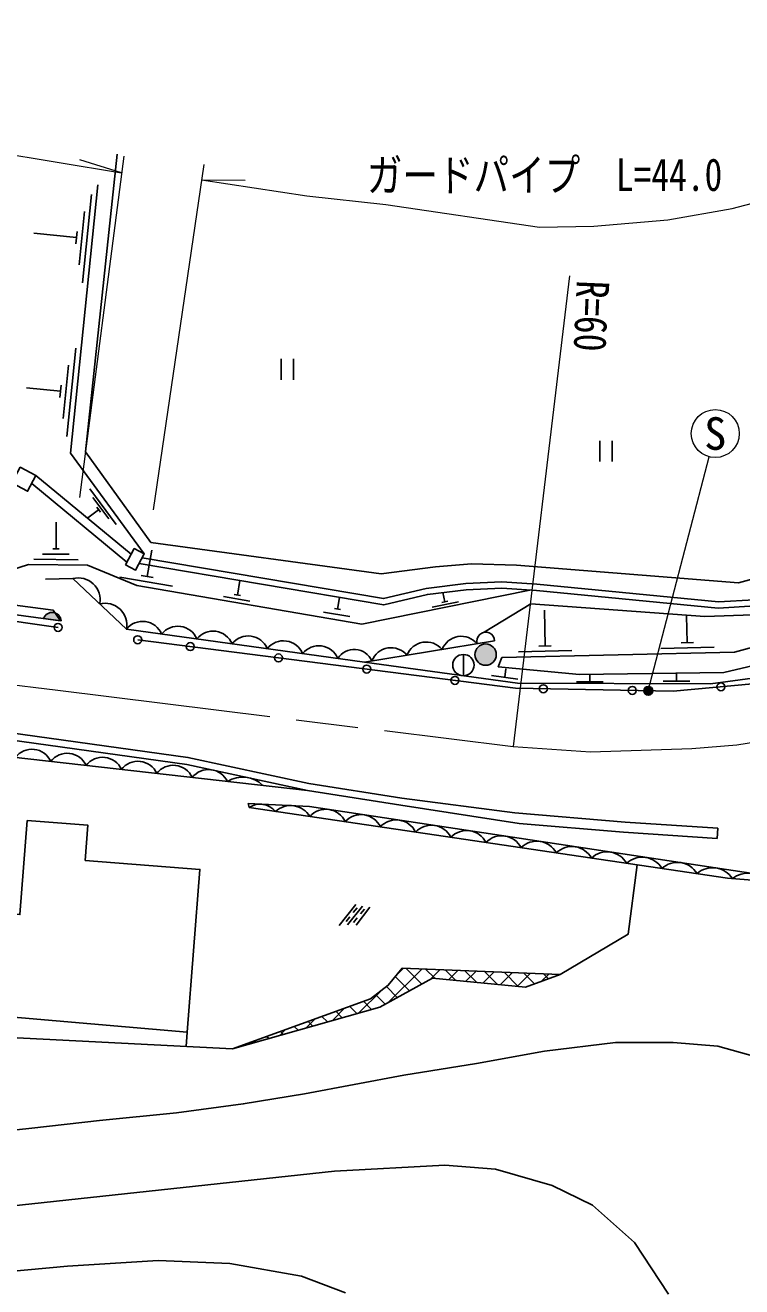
# Model space of a CAD drawing. Units: millimetres at full size, sheet at 1:1000; details may follow other scales. Extents: x 40000 to 680000, y 20000 to 380000.
# Drawn here: x 476644 to 516930, y 240286 to 311267 of the extents above; entities that cross this region are included whole.
import ezdxf
from ezdxf.enums import TextEntityAlignment as Align

# ---------------------------------------------------------------- set-up
doc = ezdxf.new("R2010")
doc.units = ezdxf.units.MM
doc.header["$LTSCALE"] = 1000
doc.linetypes.add('CHAIN', pattern=[18.5, 12, -1.5, 3.5, -1.5])
for name, color, linetype, lineweight in [('M-BGD', 7, 'Continuous', 25), ('M-BMK', 2, 'CHAIN', 13), ('M-STR-HTXT', 7, 'Continuous', 13), ('M-STR-STRC', 7, 'Continuous', 25)]:
    doc.layers.add(name, color=color, linetype=linetype, lineweight=lineweight)
doc.styles.add('ＭＳ ゴシック', font='')
doc.styles.get('ＭＳ ゴシック').set_extended_font_data('MS Gothic')

msp = doc.modelspace()

# ---------------------------------------------------------------- hatches: boundary and pattern name
at = {"layer": 'M-BGD'}
for points in [[(477677, 277889, -0.82183), (478659, 277757)], [(501928, 275858, -0.41421), (502528, 276458, -0.41421), (503128, 275858, -1)]]:
    msp.add_hatch(color=256, dxfattribs=at).paths.add_polyline_path(points)
at = {"layer": 'M-STR-STRC'}
msp.add_hatch(color=256, dxfattribs=at).paths.add_polyline_path([(511890, 273943, -1), (511456, 273694, -0.41421), (511549, 274035, -0.41421)])

# ---------------------------------------------------------------- linework, layer by layer
at = {"layer": 'M-BGD'}
for p, q in [((479862, 296768), (480373, 301742)), ((479666, 297793), (479973, 300778)), ((479521, 299316), (477117, 299563)), ((479485, 298968), (479557, 299664)), ((478973, 288122), (479484, 293096)), ((491024, 292496), (491024, 291322)), ((491724, 292496), (491724, 291322)), ((478777, 289147), (479084, 292132)), ((478632, 290670), (476721, 290867)), ((478596, 290322), (478668, 291018)), ((508951, 287889), (508951, 286715)), ((509651, 287889), (509651, 286715)), ((477008, 285475), (482360, 281048)), ((477247, 285926), (482599, 281499)), ((481752, 283172), (480273, 285188)), ((481335, 283487), (480448, 284697)), ((480771, 284003), (480166, 283559)), ((480874, 283862), (480667, 284144)), ((478374, 281805), (478386, 283305)), ((478199, 281807), (478549, 281804)), ((477119, 281216), (479618, 281195)), ((477621, 281512), (479121, 281499)), ((483500, 280251), (483753, 281729)), ((477785, 280099), (479322, 280131)), ((481971, 280208), (484928, 279702)), ((483155, 280310), (483845, 280192)), ((488569, 279201), (488709, 280019)), ((487794, 279121), (489273, 278868)), ((488397, 279231), (488742, 279172)), ((494197, 278421), (494308, 279071)), ((500234, 278827), (500129, 279343)), ((493408, 278252), (494886, 277999)), ((494025, 278451), (494370, 278392)), ((499529, 278531), (500999, 278830)), ((500062, 278793), (500405, 278862)), ((505873, 276346), (505838, 278360)), ((477677, 277889), (478659, 277757)), ((513866, 276530), (513832, 278030)), ((505523, 276338), (506223, 276354)), ((512374, 276196), (515373, 276265)), ((513516, 276522), (514216, 276538)), ((501278, 275863), (501278, 274663)), ((504380, 276011), (507379, 276080)), ((503603, 274585), (503669, 275060)), ((508395, 274326), (508396, 274739)), ((513269, 274367), (513270, 274814)), ((502860, 274688), (504346, 274482)), ((507645, 274329), (509145, 274324)), ((512519, 274369), (514019, 274365)), ((489226, 267255), (489175, 267472)), ((515549, 265505), (515588, 266084)), ((494285, 260617), (495232, 261790)), ((494769, 260646), (495598, 261702)), ((495086, 261338), (495304, 261608)), ((495252, 260636), (496022, 261652)), ((495495, 261271), (495712, 261541)), ((494681, 260836), (494899, 261106)), ((495097, 260779), (495315, 261049)), ((498933, 258164), (497062, 256292)), ((498248, 256942), (497450, 257740)), ((497913, 258204), (497452, 257743)), ((498933, 257318), (498052, 258198)), ((499667, 257644), (499157, 258155)), ((499954, 258123), (499409, 257579)), ((500842, 257530), (500261, 258111)), ((500974, 258083), (500459, 257567)), ((502017, 257416), (501365, 258068)), ((501995, 258043), (501425, 257473)), ((503015, 258003), (502392, 257379)), ((503192, 257301), (502469, 258024)), ((504035, 257962), (503358, 257285)), ((504367, 257187), (503573, 257981)), ((505056, 257922), (504325, 257191)), ((505280, 257335), (504678, 257937)), ((506076, 257882), (505670, 257475)), ((506060, 257616), (505782, 257893)), ((496672, 256963), (495401, 255692)), ((497563, 256567), (496954, 257176)), ((496114, 255894), (495658, 256350)), ((496878, 256191), (496349, 256719)), ((494622, 255973), (493918, 255270)), ((494462, 255425), (494103, 255784)), ((495288, 255659), (494880, 256067)), ((491985, 254720), (491770, 254935)), ((492953, 255366), (492436, 254848)), ((492811, 254955), (492548, 255218)), ((493637, 255190), (493325, 255501)), ((485752, 254616), (485689, 253806)), ((489617, 254151), (489471, 254004)), ((490334, 254250), (490215, 254368)), ((491285, 254758), (490953, 254426)), ((491159, 254485), (490993, 254651)), ((488682, 253780), (488660, 253802)), ((489508, 254015), (489438, 254085))]:
    msp.add_line(p, q, dxfattribs=at)
for points in [[(481806, 304014), (480037, 287269), (483713, 282168), (496660, 280391), (499708, 280785), (501744, 280962), (504262, 280882), (516739, 279897), (525938, 282404), (530202, 284258)], [(483334, 281522), (479179, 287189), (480731, 302284)], [(421155, 292534), (421854, 291439), (429608, 287345), (430753, 285430), (436429, 284083), (442664, 282967), (450636, 281674), (463225, 279834), (478632, 277760)], [(478632, 277760), (478216, 278354), (468787, 279588), (453291, 281835), (443419, 283452), (436023, 284838), (431181, 286151), (430060, 287590), (421633, 291786)], [(431020, 285101), (435870, 283883), (442368, 282684), (454317, 280843), (478487, 277388)], [(495717, 275434), (504319, 274244), (515169, 274211), (517817, 274571), (524924, 276524), (530563, 278289), (532530, 282675), (531528, 283657)], [(416889, 282143), (427018, 278918), (433262, 277360), (443528, 274992), (448533, 273901), (456834, 273157), (469424, 271942), (474011, 271309), (485720, 269675), (492515, 268206), (497756, 267377), (504418, 266360), (510282, 265870), (515549, 265515)], [(417532, 282358), (427127, 279303), (433356, 277749), (443616, 275382), (448594, 274297), (456871, 273555), (469471, 272339), (474066, 271705), (485790, 270069), (492589, 268600), (497813, 267773), (504168, 266944), (510372, 266436), (515588, 266084)], [(483045, 280979), (496799, 278649), (499252, 279238), (501438, 279500), (503442, 279594), (505383, 279466), (515610, 278475), (517685, 278599), (526453, 281112)], [(483218, 281304), (496786, 279006), (499190, 279583), (501409, 279849), (503446, 279945), (505411, 279815), (515616, 278826), (517626, 278946), (526362, 281450)], [(475712, 280576), (476833, 280919), (480153, 280890), (482914, 279742), (495577, 277576), (505010, 279490)], [(502449, 277111), (505078, 278721), (514847, 278001), (517561, 278086), (526560, 280711)], [(479322, 280131), (482331, 277286), (495717, 275434), (503029, 276626)], [(482965, 276687), (504207, 273966), (513080, 273791), (517527, 274207), (530254, 277805)], [(448533, 273901), (459234, 271980), (492515, 268206)], [(489175, 267472), (492627, 267308), (508625, 264881), (522902, 262736)], [(489226, 267255), (516131, 263281), (522902, 262736), (525917, 260182), (527480, 254700), (528575, 241455)], [(488302, 253672), (496577, 256026), (499550, 257656), (504762, 257148), (506727, 257856), (510536, 260117), (511054, 264031)], [(473225, 254450), (488302, 253672), (496050, 256493), (497056, 257252), (497828, 258207), (506727, 257856)], [(472670, 248740), (477010, 249210), (480825, 249639), (485144, 250067), (488902, 250575), (492338, 251151), (497937, 252187), (502007, 252856), (505843, 253545), (509831, 254024), (513077, 254024), (515577, 253817), (517661, 253234)], [(457712, 239701), (459226, 240616), (461429, 241722), (463108, 242390), (465428, 243163), (467713, 243692), (474382, 244665), (494041, 246782), (500230, 247130), (503087, 246896), (506265, 245985), (508541, 244873), (510894, 242779), (512816, 239861)], [(466975, 239653), (472313, 240818), (479026, 241438), (484109, 241762), (488142, 241601), (492167, 240880), (494658, 239946)]]:
    msp.add_lwpolyline(points, dxfattribs=at)
for points in [[(475895, 285512), (476778, 285043), (477247, 285926), (476364, 286395)], [(482287, 280911), (482851, 280612), (483334, 281522), (482770, 281821)], [(503445, 275689), (516514, 275991), (528806, 279333), (530681, 281713), (531197, 281507), (529679, 278727), (522913, 276502), (515915, 274854), (507803, 274730), (503239, 275169)], [(461913, 264768), (473039, 264788), (473045, 261511), (476345, 261224), (476757, 266520), (480168, 266254), (480014, 264272), (486464, 263770), (485752, 254616), (472944, 255721), (472944, 258863), (461045, 258863), (461045, 260351), (460403, 260351), (460403, 263599), (461913, 263599)]]:
    msp.add_lwpolyline(points, close=True, dxfattribs=at)
for centre, radius in [((478487, 277388), 225), ((482965, 276687), 225), ((485923, 276308), 225), ((502528, 275858), 600), ((490883, 275673), 225), ((501278, 275263), 600), ((495842, 275038), 225), ((500802, 274402), 225), ((505774, 273935), 225), ((510773, 273836), 225), ((515760, 274042), 225)]:
    msp.add_circle(centre, radius, dxfattribs=at)
for centre, radius, start, end in [((479627, 278947), 1223, 348.78726, 104.43275), ((481131, 277524), 1223, 348.78726, 104.43275), ((478155, 277726), 505, 3.50496, 161.16315), ((483241, 276566), 1160, 22.60636, 141.63598), ((485222, 276292), 1160, 22.60636, 141.63598), ((487203, 276018), 1160, 22.60636, 141.63598), ((489184, 275744), 1160, 22.60636, 141.63598), ((501162, 275725), 1160, 39.74261, 158.77223), ((502530, 276618), 499, 0.87353, 197.64131), ((491165, 275470), 1160, 22.60636, 141.63598), ((493146, 275195), 1160, 22.60636, 141.63598), ((495137, 275053), 1092, 24.26819, 147.38368), ((497214, 275082), 1160, 39.74261, 158.77223), ((499188, 275403), 1160, 39.74261, 158.77223), ((477021, 269371), 1160, 24.01682, 143.04644), ((479008, 269145), 1160, 24.01682, 143.04644), ((480995, 268920), 1160, 24.01682, 143.04644), ((482982, 268695), 1160, 24.01682, 143.04644), ((484970, 268469), 1160, 24.01682, 143.04644), ((486953, 268207), 1180, 25.58619, 141.47707), ((488871, 267372), 1593, 44.63454, 122.42872), ((489843, 266292), 1144, 40.56011, 122.63647), ((491563, 266080), 1280, 31.48937, 131.7072), ((493549, 265964), 1190, 24.43453, 138.76205), ((495525, 265655), 1200, 25.13813, 138.05844), ((497501, 265345), 1210, 25.84782, 137.34876), ((499477, 265037), 1219, 26.4527, 136.74388), ((501454, 264731), 1226, 26.9693, 136.22728), ((503430, 264419), 1238, 27.72523, 135.47135), ((505404, 264102), 1253, 28.66317, 134.5334), ((507380, 263790), 1266, 29.4065, 133.79008), ((509356, 263482), 1275, 29.93907, 133.25751), ((511333, 263177), 1284, 30.42039, 132.77618), ((513309, 262870), 1293, 30.93098, 132.2656), ((515292, 262543), 1322, 32.84007, 131.38935), ((517308, 262048), 1513, 44.02177, 126.76984)]:
    msp.add_arc(centre, radius, start, end, dxfattribs=at)
at = {"layer": 'M-BMK'}
msp.add_lwpolyline([(426672, 282813), (433867, 280822), (441289, 279015), (451175, 277285), (452925, 277017), (478481, 273852), (504080, 270680), (508435, 270381), (514114, 270568), (516652, 270782), (522746, 271762), (527959, 273181), (543435, 278760), (549650, 280946)], dxfattribs=at)
at = {"layer": 'M-STR-HTXT'}
for p, q in [((482181, 303899), (479685, 284690)), ((482058, 302956), (479717, 303693)), ((486679, 303438), (483839, 284000)), ((486552, 302570), (489007, 302544)), ((507239, 297165), (504080, 270680)), ((511673, 273819), (515101, 286987))]:
    msp.add_line(p, q, dxfattribs=at)
for points in [[(436907, 311267), (441085, 310310), (451107, 308443), (455532, 307755), (471179, 304771), (482058, 302956)], [(486552, 302570), (492471, 301674), (496912, 301171), (505561, 299902), (508622, 299966), (512771, 300322), (516391, 300956), (519381, 301737), (521798, 302727)]]:
    msp.add_lwpolyline(points, dxfattribs=at)
msp.add_circle((515441, 288293), 1350, dxfattribs=at)
at = {"layer": 'M-STR-STRC'}
msp.add_circle((511673, 273819), 250, dxfattribs=at)

# ---------------------------------------------------------------- texts
at = {"layer": 'M-STR-HTXT', "style": 'ＭＳ ゴシック', "width": 0.8}
for s, rotation, p in [('ガードパイプ\u3000L=44.0', 0.114, (505846, 301378)), ('R=60', 267.57, (507021, 294967))]:
    msp.add_text(s, height=1833, rotation=rotation, dxfattribs=at).set_placement(p, align=Align.BOTTOM_CENTER)
at = {"layer": 'M-STR-HTXT', "style": 'ＭＳ ゴシック'}
msp.add_text('S', height=1833, dxfattribs=at).set_placement((515441, 288293), align=Align.MIDDLE_CENTER)

doc.saveas('drawing.dxf')
